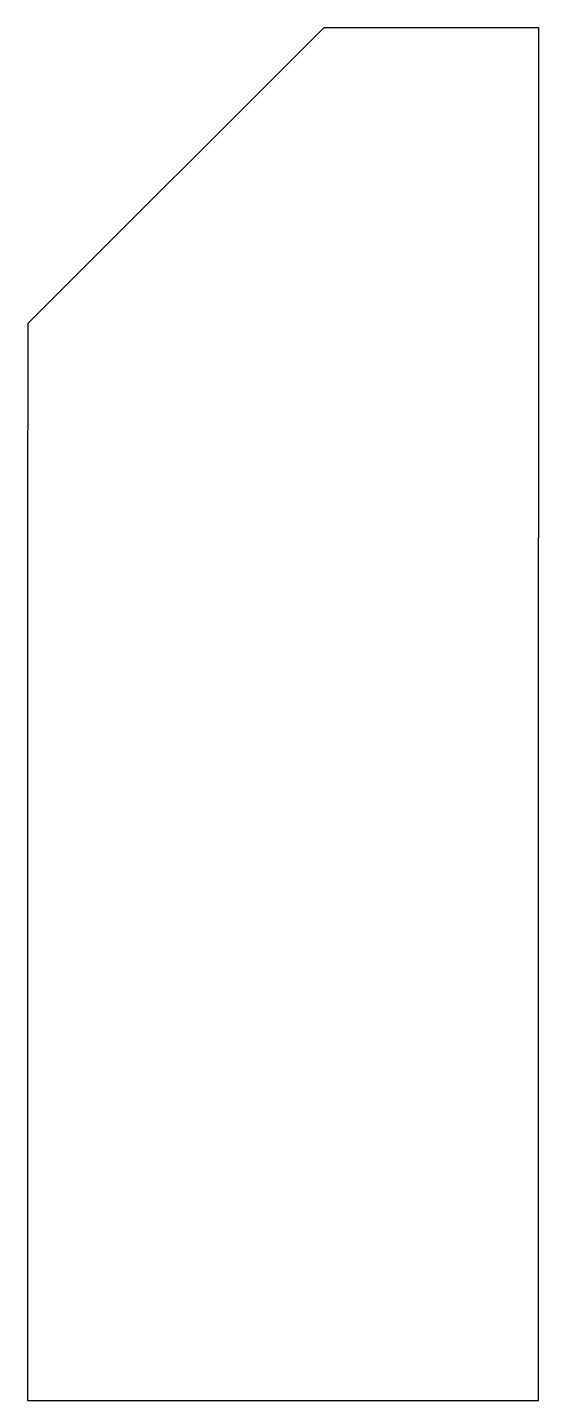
# Model space of a CAD drawing. Header units: millimetres. Extents: x 0 to 2.38, y -5.03 to 1.38.
import ezdxf

# ---------------------------------------------------------------- set-up
doc = ezdxf.new("R2010")
doc.units = ezdxf.units.MM
doc.layers.add('Layer0', color=7, linetype='ByLayer')

msp = doc.modelspace()

# ---------------------------------------------------------------- linework, layer by layer
at = {"layer": 'Layer0'}
for p, q in [((1.3839, 1.3835), (0, 0)), ((1.3839, 1.3835), (2.3839, 1.3835)), ((2.3839, 1.3835), (2.3839, -1)), ((0, 0), (-0.0015, -1)), ((-0.0015, -1), (-0.0015, -5.032)), ((2.3839, -5.032), (2.3839, -1)), ((-0.0015, -5.032), (2.3839, -5.032))]:
    msp.add_line(p, q, dxfattribs=at)

doc.saveas('drawing.dxf')
